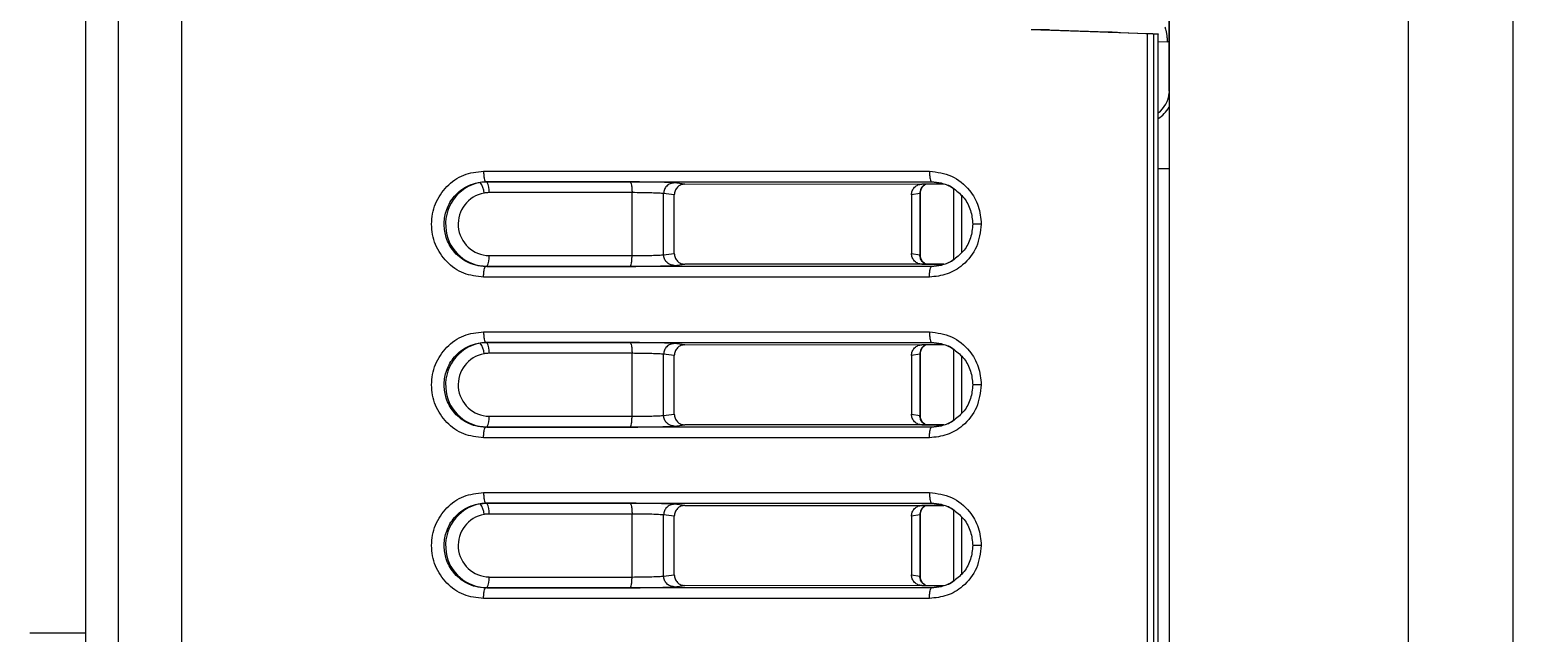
# Model space of a CAD drawing. Header units: millimetres. Extents: x 3916 to 10869, y 6515 to 11511.
# Drawn here: x 6059 to 6086.72, y 9532.35 to 9543.62 of the extents above; entities that cross this region are included whole.
import ezdxf

# ---------------------------------------------------------------- set-up
doc = ezdxf.new("R2010")
doc.units = ezdxf.units.MM
doc.header["$LTSCALE"] = 50

msp = doc.modelspace()

# ---------------------------------------------------------------- linework, layer by layer
at = {"color": 7, "linetype": 'Continuous', "lineweight": 25}
for p, q in [((6084.761, 9498.787), (6084.761, 9592.787)), ((6086.717, 9498.787), (6086.717, 9592.787)), ((6060.04, 9578.437), (6060.04, 9513.712)), ((6060.66, 9513.712), (6060.66, 9578.437)), ((6061.843, 9513.712), (6061.843, 9578.437)), ((6080.285, 9578.437), (6080.285, 9513.712)), ((6080.283, 9549.504), (6080.283, 9542.47)), ((6078.993, 9543.572), (6077.712, 9543.618)), ((6078.051, 9543.618), (6077.712, 9543.618)), ((6078.051, 9543.618), (6079.324, 9543.572)), ((6079.876, 9543.54), (6078.993, 9543.572)), ((6079.147, 9543.572), (6079.324, 9543.572)), ((6079.221, 9543.569), (6080.005, 9543.54)), ((6079.324, 9543.565), (6079.324, 9543.572)), ((6079.876, 9543.54), (6079.876, 9513.712)), ((6080.078, 9543.537), (6079.993, 9543.537)), ((6079.993, 9543.537), (6079.993, 9513.712)), ((6080.078, 9543.537), (6080.078, 9513.712)), ((6080.08, 9513.712), (6080.08, 9543.537)), ((6080.08, 9543.398), (6080.251, 9543.392)), ((6067.48, 9540.978), (6075.81, 9540.976)), ((6080.08, 9541.024), (6080.285, 9541.024)), ((6067.519, 9540.778), (6075.848, 9540.776)), ((6067.542, 9540.775), (6067.519, 9540.778)), ((6070.212, 9540.775), (6067.542, 9540.775)), ((6071.238, 9540.734), (6071.038, 9540.757)), ((6071.238, 9540.734), (6076.076, 9540.737)), ((6076.081, 9540.735), (6075.67, 9540.734)), ((6075.848, 9540.776), (6075.943, 9540.764)), ((6076.035, 9540.752), (6075.848, 9540.776)), ((6070.253, 9540.575), (6067.582, 9540.575)), ((6070.253, 9539.399), (6070.253, 9540.575)), ((6070.843, 9539.417), (6070.843, 9540.557)), ((6071.043, 9540.534), (6070.843, 9540.557)), ((6071.043, 9539.439), (6071.043, 9540.534)), ((6075.63, 9540.557), (6075.474, 9540.534)), ((6075.474, 9540.534), (6075.474, 9539.439)), ((6075.636, 9540.56), (6075.63, 9540.557)), ((6075.63, 9540.557), (6075.63, 9539.417)), ((6075.639, 9539.413), (6075.639, 9540.56)), ((6076.259, 9540.65), (6076.259, 9539.324)), ((6076.412, 9539.461), (6076.412, 9540.512)), ((6067.582, 9539.399), (6070.253, 9539.399)), ((6070.843, 9539.417), (6071.043, 9539.439)), ((6075.474, 9539.439), (6075.63, 9539.417)), ((6075.63, 9539.417), (6075.636, 9539.414)), ((6067.542, 9539.199), (6067.519, 9539.196)), ((6075.848, 9539.198), (6067.519, 9539.196)), ((6067.542, 9539.199), (6070.212, 9539.199)), ((6071.038, 9539.217), (6071.238, 9539.239)), ((6076.076, 9539.237), (6071.238, 9539.239)), ((6075.67, 9539.239), (6076.081, 9539.239)), ((6075.848, 9539.198), (6076.035, 9539.222)), ((6075.81, 9538.998), (6067.48, 9538.996)), ((6067.48, 9537.978), (6075.81, 9537.976)), ((6067.519, 9537.778), (6075.848, 9537.776)), ((6067.542, 9537.775), (6067.519, 9537.778)), ((6070.212, 9537.775), (6067.542, 9537.775)), ((6071.238, 9537.734), (6071.038, 9537.757)), ((6071.238, 9537.734), (6076.076, 9537.737)), ((6076.081, 9537.735), (6075.67, 9537.734)), ((6075.848, 9537.776), (6075.943, 9537.764)), ((6076.035, 9537.752), (6075.848, 9537.776)), ((6076.259, 9537.65), (6076.259, 9536.324)), ((6070.253, 9537.575), (6067.582, 9537.575)), ((6070.253, 9536.399), (6070.253, 9537.575)), ((6070.843, 9536.417), (6070.843, 9537.557)), ((6071.043, 9537.534), (6070.843, 9537.557)), ((6071.043, 9536.439), (6071.043, 9537.534)), ((6075.63, 9537.557), (6075.474, 9537.534)), ((6075.474, 9537.534), (6075.474, 9536.439)), ((6075.636, 9537.56), (6075.63, 9537.557)), ((6075.63, 9537.557), (6075.63, 9536.417)), ((6075.639, 9536.413), (6075.639, 9537.56)), ((6076.412, 9536.461), (6076.412, 9537.512)), ((6067.582, 9536.399), (6070.253, 9536.399)), ((6070.843, 9536.417), (6071.043, 9536.439)), ((6071.038, 9536.217), (6071.238, 9536.239)), ((6076.076, 9536.237), (6071.238, 9536.239)), ((6075.474, 9536.439), (6075.63, 9536.417)), ((6075.63, 9536.417), (6075.636, 9536.414)), ((6075.67, 9536.239), (6076.081, 9536.239)), ((6075.81, 9535.998), (6067.48, 9535.996)), ((6067.542, 9536.199), (6067.519, 9536.196)), ((6075.848, 9536.198), (6067.519, 9536.196)), ((6067.542, 9536.199), (6070.212, 9536.199)), ((6075.848, 9536.198), (6076.035, 9536.222)), ((6067.48, 9534.978), (6075.81, 9534.976)), ((6067.519, 9534.778), (6075.848, 9534.776)), ((6067.542, 9534.775), (6067.519, 9534.778)), ((6070.212, 9534.775), (6067.542, 9534.775)), ((6070.253, 9534.575), (6067.582, 9534.575)), ((6070.253, 9533.399), (6070.253, 9534.575)), ((6071.238, 9534.734), (6071.038, 9534.757)), ((6071.238, 9534.734), (6076.076, 9534.737)), ((6076.081, 9534.735), (6075.67, 9534.734)), ((6075.848, 9534.776), (6075.943, 9534.764)), ((6076.035, 9534.752), (6075.848, 9534.776)), ((6076.259, 9534.65), (6076.259, 9533.324)), ((6070.843, 9533.417), (6070.843, 9534.557)), ((6071.043, 9534.534), (6070.843, 9534.557)), ((6071.043, 9533.439), (6071.043, 9534.534)), ((6075.63, 9534.557), (6075.474, 9534.534)), ((6075.474, 9534.534), (6075.474, 9533.439)), ((6075.636, 9534.56), (6075.63, 9534.557)), ((6075.63, 9534.557), (6075.63, 9533.417)), ((6075.639, 9533.413), (6075.639, 9534.56)), ((6076.412, 9533.461), (6076.412, 9534.512)), ((6067.542, 9533.199), (6067.519, 9533.196)), ((6075.848, 9533.198), (6067.519, 9533.196)), ((6067.542, 9533.199), (6070.212, 9533.199)), ((6067.582, 9533.399), (6070.253, 9533.399)), ((6070.843, 9533.417), (6071.043, 9533.439)), ((6071.038, 9533.217), (6071.238, 9533.239)), ((6076.076, 9533.237), (6071.238, 9533.239)), ((6075.474, 9533.439), (6075.63, 9533.417)), ((6075.63, 9533.417), (6075.636, 9533.414)), ((6075.67, 9533.239), (6076.081, 9533.239)), ((6075.848, 9533.198), (6076.035, 9533.222)), ((6075.81, 9532.998), (6067.48, 9532.996)), ((6060.04, 9532.348), (6059, 9532.348))]:
    msp.add_line(p, q, dxfattribs=at)
for centre, radius, start, end in [((6079.783, 9542.468), 0.503, 306.3073, 356.7119), ((6079.767, 9542.461), 0.594, 301.9071, 330.766), ((6067.556, 9539.991), 0.786, 100.2937, 189.6618), ((6067.542, 9540.021), 0.754, 90.0012, 99.626), ((6067.165, 9540.56), 0.323, 1.2267, 39.1349), ((6067.296, 9540.621), 0.29, 350.8284, 32.071), ((6067.594, 9539.988), 0.589, 100.3401, 268.8727), ((6067.582, 9540.012), 0.563, 90.0012, 99.626), ((6067.548, 9539.975), 0.776, 188.5968, 269.4953), ((6067.296, 9539.353), 0.29, 327.929, 9.1716), ((6067.556, 9536.991), 0.786, 100.2937, 189.6618), ((6067.542, 9537.021), 0.754, 90.0012, 99.626), ((6067.165, 9537.56), 0.323, 1.2267, 39.1349), ((6067.296, 9537.621), 0.29, 350.8284, 32.071), ((6067.594, 9536.988), 0.589, 100.3401, 268.8727), ((6067.582, 9537.012), 0.563, 90.0012, 99.626), ((6067.548, 9536.975), 0.776, 188.5968, 269.4953), ((6067.296, 9536.353), 0.29, 327.929, 9.1716), ((6067.556, 9533.991), 0.786, 100.2937, 189.6618), ((6067.594, 9533.988), 0.589, 100.3401, 268.8727), ((6067.542, 9534.021), 0.754, 90.0012, 99.626), ((6067.165, 9534.56), 0.323, 1.2267, 39.1349), ((6067.582, 9534.012), 0.563, 90.0012, 99.626), ((6067.296, 9534.621), 0.29, 350.8284, 32.071), ((6067.548, 9533.975), 0.776, 188.5968, 269.4953), ((6067.296, 9533.353), 0.29, 327.929, 9.1716)]:
    msp.add_arc(centre, radius, start, end, dxfattribs=at)
for points, knots in [([(6079.221, 9543.569), (6079.209, 9543.569), (6079.185, 9543.57), (6079.159, 9543.571), (6079.143, 9543.572), (6079.146, 9543.572), (6079.147, 9543.572)], [0, 0, 0, 0, 0.248854, 0.500073, 0.74905, 1, 1, 1, 1]), ([(6079.993, 9543.537), (6079.99, 9543.537), (6079.984, 9543.537), (6079.964, 9543.538), (6079.942, 9543.538), (6079.922, 9543.539), (6079.899, 9543.54), (6079.884, 9543.54), (6079.876, 9543.54)], [0, 0, 0, 0, 0.199312, 0.431928, 0.561339, 0.699157, 0.845379, 1, 1, 1, 1]), ([(6080.005, 9543.54), (6080.012, 9543.54), (6080.027, 9543.54), (6080.045, 9543.539), (6080.06, 9543.538), (6080.073, 9543.538), (6080.082, 9543.537), (6080.079, 9543.537), (6080.078, 9543.537)], [0, 0, 0, 0, 0.153341, 0.298647, 0.435913, 0.565137, 0.798499, 1, 1, 1, 1]), ([(6080.204, 9543.67), (6080.208, 9543.663), (6080.217, 9543.647), (6080.229, 9543.603), (6080.24, 9543.545), (6080.248, 9543.472), (6080.25, 9543.421), (6080.251, 9543.392)], [0, 0, 0, 0, 0.147659, 0.340511, 0.568839, 0.755042, 1, 1, 1, 1]), ([(6080.283, 9543.394), (6080.281, 9543.394), (6080.27, 9543.392), (6080.259, 9543.392), (6080.251, 9543.392)], [0, 0, 0, 0, 0.211852, 1, 1, 1, 1]), ([(6067.48, 9538.996), (6067.353, 9539.011), (6067.099, 9539.041), (6066.775, 9539.27), (6066.559, 9539.598), (6066.484, 9539.987), (6066.559, 9540.376), (6066.775, 9540.704), (6067.099, 9540.933), (6067.353, 9540.963), (6067.48, 9540.978)], [0, 0, 0, 0, 0.125054, 0.250045, 0.375039, 0.500033, 0.625026, 0.750018, 0.875009, 1, 1, 1, 1]), ([(6075.81, 9540.976), (6075.952, 9540.957), (6076.236, 9540.92), (6076.554, 9540.655), (6076.744, 9540.329), (6076.767, 9540.101), (6076.778, 9539.987)], [0, 0, 0, 0, 0.2796323, 0.5592477, 0.7796225, 1, 1, 1, 1]), ([(6067.519, 9539.196), (6067.456, 9539.201), (6067.334, 9539.209), (6067.167, 9539.275), (6067.027, 9539.368), (6066.884, 9539.514), (6066.774, 9539.719), (6066.731, 9539.978), (6066.768, 9540.241), (6066.878, 9540.452), (6067.022, 9540.602), (6067.164, 9540.697), (6067.333, 9540.764), (6067.456, 9540.773), (6067.519, 9540.778)], [0, 0, 0, 0, 0.077175, 0.150034, 0.218572, 0.282785, 0.397749, 0.495555, 0.596373, 0.71381, 0.779074, 0.84853, 0.922174, 1, 1, 1, 1]), ([(6071.038, 9540.757), (6071.002, 9540.76), (6070.93, 9540.765), (6070.7, 9540.771), (6070.45, 9540.774), (6070.291, 9540.775), (6070.212, 9540.775)], [0, 0, 0, 0, 0.280479, 0.559642, 0.779739, 1, 1, 1, 1]), ([(6071.238, 9540.734), (6071.213, 9540.731), (6071.162, 9540.725), (6071.097, 9540.679), (6071.052, 9540.613), (6071.046, 9540.56), (6071.043, 9540.534)], [0, 0, 0, 0, 0.250995, 0.500158, 0.751744, 1, 1, 1, 1]), ([(6075.474, 9540.534), (6075.477, 9540.56), (6075.482, 9540.613), (6075.528, 9540.679), (6075.593, 9540.725), (6075.644, 9540.731), (6075.67, 9540.734)], [0, 0, 0, 0, 0.248257, 0.499844, 0.749006, 1, 1, 1, 1]), ([(6075.74, 9540.735), (6075.722, 9540.724), (6075.68, 9540.7), (6075.639, 9540.635), (6075.633, 9540.583), (6075.63, 9540.557)], [0, 0, 0, 0, 0.294762, 0.647381, 1, 1, 1, 1]), ([(6075.639, 9540.56), (6075.641, 9540.586), (6075.646, 9540.625), (6075.67, 9540.67), (6075.699, 9540.707), (6075.725, 9540.724), (6075.741, 9540.735)], [0, 0, 0, 0, 0.342501, 0.510416, 0.676895, 1, 1, 1, 1]), ([(6075.943, 9540.764), (6075.974, 9540.761), (6076.063, 9540.753), (6076.177, 9540.709), (6076.249, 9540.658), (6076.272, 9540.641)], [0, 0, 0, 0, 0.259772, 0.758569, 1, 1, 1, 1]), ([(6076.039, 9540.751), (6076.123, 9540.728), (6076.208, 9540.705), (6076.271, 9540.646), (6076.272, 9540.645)], [0, 0, 0, 0, 0.984525, 1, 1, 1, 1]), ([(6070.843, 9540.557), (6070.831, 9540.558), (6070.809, 9540.561), (6070.737, 9540.565), (6070.62, 9540.57), (6070.444, 9540.574), (6070.315, 9540.575), (6070.253, 9540.575)], [0, 0, 0, 0, 0.1525361, 0.2869848, 0.5007968, 0.7573235, 1, 1, 1, 1]), ([(6076.272, 9540.645), (6076.337, 9540.591), (6076.468, 9540.483), (6076.593, 9540.248), (6076.61, 9540.074), (6076.619, 9539.987)], [0, 0, 0, 0, 0.3288574, 0.6637902, 1, 1, 1, 1]), ([(6076.778, 9539.987), (6076.76, 9539.842), (6076.723, 9539.552), (6076.464, 9539.227), (6076.145, 9539.033), (6075.921, 9539.01), (6075.81, 9538.998)], [0, 0, 0, 0, 0.279628, 0.559243, 0.779619, 1, 1, 1, 1]), ([(6076.619, 9539.987), (6076.61, 9539.9), (6076.593, 9539.726), (6076.468, 9539.491), (6076.337, 9539.383), (6076.272, 9539.329)], [0, 0, 0, 0, 0.336213, 0.671145, 1, 1, 1, 1]), ([(6076.778, 9539.987), (6076.75, 9539.987), (6076.695, 9539.987), (6076.643, 9539.987), (6076.62, 9539.987), (6076.621, 9539.987), (6076.621, 9539.987)], [0, 0, 0, 0, 0.33718, 0.674398, 0.940134, 1, 1, 1, 1]), ([(6070.253, 9539.399), (6070.315, 9539.399), (6070.444, 9539.4), (6070.62, 9539.404), (6070.737, 9539.408), (6070.809, 9539.413), (6070.831, 9539.415), (6070.843, 9539.417)], [0, 0, 0, 0, 0.242656, 0.499203, 0.712981, 0.847438, 1, 1, 1, 1]), ([(6071.043, 9539.439), (6071.046, 9539.413), (6071.052, 9539.361), (6071.097, 9539.295), (6071.162, 9539.249), (6071.213, 9539.242), (6071.238, 9539.239)], [0, 0, 0, 0, 0.248257, 0.499844, 0.749006, 1, 1, 1, 1]), ([(6075.67, 9539.239), (6075.644, 9539.242), (6075.593, 9539.249), (6075.528, 9539.295), (6075.482, 9539.361), (6075.477, 9539.413), (6075.474, 9539.439)], [0, 0, 0, 0, 0.250995, 0.500158, 0.751744, 1, 1, 1, 1]), ([(6075.74, 9539.239), (6075.722, 9539.25), (6075.68, 9539.274), (6075.639, 9539.339), (6075.633, 9539.391), (6075.63, 9539.417)], [0, 0, 0, 0, 0.2947616, 0.6473808, 1, 1, 1, 1]), ([(6075.742, 9539.239), (6075.737, 9539.242), (6075.724, 9539.249), (6075.7, 9539.268), (6075.674, 9539.297), (6075.655, 9539.332), (6075.641, 9539.371), (6075.639, 9539.399), (6075.639, 9539.414)], [0, 0, 0, 0, 0.1027622, 0.2725034, 0.4453835, 0.6250095, 0.8107591, 1, 1, 1, 1]), ([(6076.272, 9539.333), (6076.249, 9539.316), (6076.177, 9539.265), (6076.032, 9539.212), (6075.911, 9539.203), (6075.848, 9539.198)], [0, 0, 0, 0, 0.190363, 0.583755, 1, 1, 1, 1]), ([(6076.272, 9539.329), (6076.271, 9539.328), (6076.208, 9539.269), (6076.123, 9539.246), (6076.039, 9539.223)], [0, 0, 0, 0, 0.015451, 1, 1, 1, 1]), ([(6070.212, 9539.199), (6070.314, 9539.199), (6070.517, 9539.2), (6070.778, 9539.205), (6070.96, 9539.211), (6071.012, 9539.215), (6071.038, 9539.217)], [0, 0, 0, 0, 0.280483, 0.559648, 0.779743, 1, 1, 1, 1]), ([(6067.48, 9535.996), (6067.353, 9536.011), (6067.099, 9536.041), (6066.775, 9536.27), (6066.559, 9536.598), (6066.484, 9536.987), (6066.559, 9537.376), (6066.775, 9537.704), (6067.099, 9537.933), (6067.353, 9537.963), (6067.48, 9537.978)], [0, 0, 0, 0, 0.125054, 0.250045, 0.375039, 0.500033, 0.625026, 0.750018, 0.875009, 1, 1, 1, 1]), ([(6075.81, 9537.976), (6075.952, 9537.957), (6076.236, 9537.92), (6076.554, 9537.655), (6076.744, 9537.329), (6076.767, 9537.101), (6076.778, 9536.987)], [0, 0, 0, 0, 0.279632, 0.559248, 0.779623, 1, 1, 1, 1]), ([(6067.519, 9536.196), (6067.456, 9536.201), (6067.334, 9536.209), (6067.167, 9536.275), (6067.027, 9536.368), (6066.884, 9536.514), (6066.774, 9536.719), (6066.731, 9536.978), (6066.768, 9537.241), (6066.878, 9537.452), (6067.022, 9537.602), (6067.164, 9537.697), (6067.333, 9537.764), (6067.456, 9537.773), (6067.519, 9537.778)], [0, 0, 0, 0, 0.077175, 0.150034, 0.218572, 0.282785, 0.397749, 0.495555, 0.596373, 0.71381, 0.779074, 0.84853, 0.922174, 1, 1, 1, 1]), ([(6071.038, 9537.757), (6071.002, 9537.76), (6070.93, 9537.765), (6070.7, 9537.771), (6070.45, 9537.774), (6070.291, 9537.775), (6070.212, 9537.775)], [0, 0, 0, 0, 0.280479, 0.559642, 0.779739, 1, 1, 1, 1]), ([(6071.238, 9537.734), (6071.213, 9537.731), (6071.162, 9537.725), (6071.097, 9537.679), (6071.052, 9537.613), (6071.046, 9537.56), (6071.043, 9537.534)], [0, 0, 0, 0, 0.250995, 0.500158, 0.751744, 1, 1, 1, 1]), ([(6075.474, 9537.534), (6075.477, 9537.56), (6075.482, 9537.613), (6075.528, 9537.679), (6075.593, 9537.725), (6075.644, 9537.731), (6075.67, 9537.734)], [0, 0, 0, 0, 0.248257, 0.499844, 0.749006, 1, 1, 1, 1]), ([(6075.74, 9537.735), (6075.722, 9537.724), (6075.68, 9537.7), (6075.639, 9537.635), (6075.633, 9537.583), (6075.63, 9537.557)], [0, 0, 0, 0, 0.2947616, 0.6473808, 1, 1, 1, 1]), ([(6075.639, 9537.56), (6075.641, 9537.586), (6075.646, 9537.625), (6075.67, 9537.67), (6075.699, 9537.707), (6075.725, 9537.724), (6075.741, 9537.735)], [0, 0, 0, 0, 0.342501, 0.510416, 0.676895, 1, 1, 1, 1]), ([(6075.943, 9537.764), (6075.974, 9537.761), (6076.063, 9537.753), (6076.177, 9537.709), (6076.249, 9537.658), (6076.272, 9537.641)], [0, 0, 0, 0, 0.259772, 0.758569, 1, 1, 1, 1]), ([(6076.039, 9537.751), (6076.123, 9537.728), (6076.208, 9537.705), (6076.271, 9537.646), (6076.272, 9537.645)], [0, 0, 0, 0, 0.984525, 1, 1, 1, 1]), ([(6076.272, 9537.645), (6076.337, 9537.591), (6076.468, 9537.483), (6076.593, 9537.248), (6076.61, 9537.074), (6076.619, 9536.987)], [0, 0, 0, 0, 0.328857, 0.66379, 1, 1, 1, 1]), ([(6070.843, 9537.557), (6070.831, 9537.558), (6070.809, 9537.561), (6070.737, 9537.565), (6070.62, 9537.57), (6070.444, 9537.574), (6070.315, 9537.575), (6070.253, 9537.575)], [0, 0, 0, 0, 0.1525361, 0.2869848, 0.5007968, 0.7573235, 1, 1, 1, 1]), ([(6076.778, 9536.987), (6076.76, 9536.842), (6076.723, 9536.552), (6076.464, 9536.227), (6076.145, 9536.033), (6075.921, 9536.01), (6075.81, 9535.998)], [0, 0, 0, 0, 0.279628, 0.559243, 0.779619, 1, 1, 1, 1]), ([(6076.619, 9536.987), (6076.61, 9536.9), (6076.593, 9536.726), (6076.468, 9536.491), (6076.337, 9536.383), (6076.272, 9536.329)], [0, 0, 0, 0, 0.3362132, 0.6711454, 1, 1, 1, 1]), ([(6076.778, 9536.987), (6076.75, 9536.987), (6076.695, 9536.987), (6076.643, 9536.987), (6076.62, 9536.987), (6076.621, 9536.987), (6076.621, 9536.987)], [0, 0, 0, 0, 0.33718, 0.674398, 0.940134, 1, 1, 1, 1]), ([(6070.253, 9536.399), (6070.315, 9536.399), (6070.444, 9536.4), (6070.62, 9536.404), (6070.737, 9536.408), (6070.809, 9536.413), (6070.831, 9536.415), (6070.843, 9536.417)], [0, 0, 0, 0, 0.242656, 0.499203, 0.712981, 0.847438, 1, 1, 1, 1]), ([(6071.043, 9536.439), (6071.046, 9536.413), (6071.052, 9536.361), (6071.097, 9536.295), (6071.162, 9536.249), (6071.213, 9536.242), (6071.238, 9536.239)], [0, 0, 0, 0, 0.248257, 0.499844, 0.749006, 1, 1, 1, 1]), ([(6075.67, 9536.239), (6075.644, 9536.242), (6075.593, 9536.249), (6075.528, 9536.295), (6075.482, 9536.361), (6075.477, 9536.413), (6075.474, 9536.439)], [0, 0, 0, 0, 0.250995, 0.500158, 0.751744, 1, 1, 1, 1]), ([(6075.74, 9536.239), (6075.722, 9536.25), (6075.68, 9536.274), (6075.639, 9536.339), (6075.633, 9536.391), (6075.63, 9536.417)], [0, 0, 0, 0, 0.294762, 0.647381, 1, 1, 1, 1]), ([(6075.742, 9536.239), (6075.737, 9536.242), (6075.724, 9536.249), (6075.7, 9536.268), (6075.674, 9536.297), (6075.655, 9536.332), (6075.641, 9536.371), (6075.639, 9536.399), (6075.639, 9536.414)], [0, 0, 0, 0, 0.102762, 0.272503, 0.445384, 0.62501, 0.810759, 1, 1, 1, 1]), ([(6076.272, 9536.333), (6076.249, 9536.316), (6076.177, 9536.265), (6076.032, 9536.212), (6075.911, 9536.203), (6075.848, 9536.198)], [0, 0, 0, 0, 0.190363, 0.583755, 1, 1, 1, 1]), ([(6076.272, 9536.329), (6076.271, 9536.328), (6076.208, 9536.269), (6076.123, 9536.246), (6076.039, 9536.223)], [0, 0, 0, 0, 0.015451, 1, 1, 1, 1]), ([(6070.212, 9536.199), (6070.314, 9536.199), (6070.517, 9536.2), (6070.778, 9536.205), (6070.96, 9536.211), (6071.012, 9536.215), (6071.038, 9536.217)], [0, 0, 0, 0, 0.280483, 0.559648, 0.779743, 1, 1, 1, 1]), ([(6067.48, 9532.996), (6067.353, 9533.011), (6067.099, 9533.041), (6066.775, 9533.27), (6066.559, 9533.598), (6066.484, 9533.987), (6066.559, 9534.376), (6066.775, 9534.704), (6067.099, 9534.933), (6067.353, 9534.963), (6067.48, 9534.978)], [0, 0, 0, 0, 0.125054, 0.250045, 0.375039, 0.500033, 0.625026, 0.750018, 0.875009, 1, 1, 1, 1]), ([(6075.81, 9534.976), (6075.952, 9534.957), (6076.236, 9534.92), (6076.554, 9534.655), (6076.744, 9534.329), (6076.767, 9534.101), (6076.778, 9533.987)], [0, 0, 0, 0, 0.2796327, 0.5592479, 0.7796227, 1, 1, 1, 1]), ([(6067.519, 9533.196), (6067.456, 9533.201), (6067.334, 9533.209), (6067.167, 9533.275), (6067.027, 9533.368), (6066.884, 9533.514), (6066.774, 9533.719), (6066.731, 9533.978), (6066.768, 9534.241), (6066.878, 9534.452), (6067.022, 9534.602), (6067.164, 9534.697), (6067.333, 9534.764), (6067.456, 9534.773), (6067.519, 9534.778)], [0, 0, 0, 0, 0.0771751, 0.1500339, 0.2185718, 0.2827847, 0.397749, 0.4955545, 0.5963726, 0.7138099, 0.7790744, 0.8485303, 0.9221736, 1, 1, 1, 1]), ([(6071.038, 9534.757), (6071.002, 9534.76), (6070.93, 9534.765), (6070.7, 9534.771), (6070.45, 9534.774), (6070.291, 9534.775), (6070.212, 9534.775)], [0, 0, 0, 0, 0.280479, 0.559642, 0.779739, 1, 1, 1, 1]), ([(6070.843, 9534.557), (6070.831, 9534.558), (6070.809, 9534.561), (6070.737, 9534.565), (6070.62, 9534.57), (6070.444, 9534.574), (6070.315, 9534.575), (6070.253, 9534.575)], [0, 0, 0, 0, 0.153117, 0.287763, 0.500818, 0.757068, 1, 1, 1, 1]), ([(6071.238, 9534.734), (6071.213, 9534.731), (6071.162, 9534.725), (6071.097, 9534.679), (6071.052, 9534.613), (6071.046, 9534.56), (6071.043, 9534.534)], [0, 0, 0, 0, 0.250995, 0.500158, 0.751744, 1, 1, 1, 1]), ([(6075.474, 9534.534), (6075.477, 9534.56), (6075.482, 9534.613), (6075.528, 9534.679), (6075.593, 9534.725), (6075.644, 9534.731), (6075.67, 9534.734)], [0, 0, 0, 0, 0.248257, 0.499844, 0.749006, 1, 1, 1, 1]), ([(6075.74, 9534.735), (6075.722, 9534.724), (6075.68, 9534.7), (6075.639, 9534.635), (6075.633, 9534.583), (6075.63, 9534.557)], [0, 0, 0, 0, 0.294762, 0.647381, 1, 1, 1, 1]), ([(6075.639, 9534.56), (6075.641, 9534.586), (6075.646, 9534.625), (6075.67, 9534.67), (6075.699, 9534.707), (6075.725, 9534.724), (6075.741, 9534.735)], [0, 0, 0, 0, 0.342501, 0.510416, 0.676895, 1, 1, 1, 1]), ([(6075.943, 9534.764), (6075.974, 9534.761), (6076.063, 9534.753), (6076.177, 9534.709), (6076.249, 9534.658), (6076.272, 9534.641)], [0, 0, 0, 0, 0.259769, 0.758559, 1, 1, 1, 1]), ([(6076.039, 9534.751), (6076.123, 9534.728), (6076.208, 9534.705), (6076.271, 9534.646), (6076.272, 9534.645)], [0, 0, 0, 0, 0.984493, 1, 1, 1, 1]), ([(6076.272, 9534.645), (6076.337, 9534.591), (6076.468, 9534.483), (6076.593, 9534.248), (6076.61, 9534.074), (6076.619, 9533.987)], [0, 0, 0, 0, 0.328848, 0.663785, 1, 1, 1, 1]), ([(6076.778, 9533.987), (6076.76, 9533.842), (6076.723, 9533.552), (6076.464, 9533.227), (6076.145, 9533.033), (6075.921, 9533.01), (6075.81, 9532.998)], [0, 0, 0, 0, 0.279628, 0.559243, 0.779619, 1, 1, 1, 1]), ([(6076.619, 9533.987), (6076.61, 9533.9), (6076.593, 9533.726), (6076.468, 9533.491), (6076.337, 9533.383), (6076.272, 9533.329)], [0, 0, 0, 0, 0.336213, 0.671145, 1, 1, 1, 1]), ([(6076.778, 9533.987), (6076.75, 9533.987), (6076.695, 9533.987), (6076.643, 9533.987), (6076.62, 9533.987), (6076.621, 9533.987), (6076.621, 9533.987)], [0, 0, 0, 0, 0.33718, 0.674398, 0.940134, 1, 1, 1, 1]), ([(6070.212, 9533.199), (6070.314, 9533.199), (6070.517, 9533.2), (6070.778, 9533.205), (6070.96, 9533.211), (6071.012, 9533.215), (6071.038, 9533.217)], [0, 0, 0, 0, 0.280483, 0.559648, 0.779743, 1, 1, 1, 1]), ([(6070.253, 9533.399), (6070.315, 9533.399), (6070.444, 9533.4), (6070.62, 9533.404), (6070.737, 9533.408), (6070.809, 9533.413), (6070.831, 9533.415), (6070.843, 9533.417)], [0, 0, 0, 0, 0.242913, 0.499187, 0.712206, 0.846859, 1, 1, 1, 1]), ([(6071.043, 9533.439), (6071.046, 9533.413), (6071.052, 9533.361), (6071.097, 9533.295), (6071.162, 9533.249), (6071.213, 9533.242), (6071.238, 9533.239)], [0, 0, 0, 0, 0.2482572, 0.4998443, 0.749006, 1, 1, 1, 1]), ([(6075.67, 9533.239), (6075.644, 9533.242), (6075.593, 9533.249), (6075.528, 9533.295), (6075.482, 9533.361), (6075.477, 9533.413), (6075.474, 9533.439)], [0, 0, 0, 0, 0.250995, 0.500158, 0.751744, 1, 1, 1, 1]), ([(6075.74, 9533.239), (6075.722, 9533.25), (6075.68, 9533.274), (6075.639, 9533.339), (6075.633, 9533.391), (6075.63, 9533.417)], [0, 0, 0, 0, 0.294762, 0.647381, 1, 1, 1, 1]), ([(6075.742, 9533.239), (6075.737, 9533.242), (6075.724, 9533.249), (6075.7, 9533.268), (6075.674, 9533.297), (6075.655, 9533.332), (6075.641, 9533.371), (6075.639, 9533.399), (6075.639, 9533.414)], [0, 0, 0, 0, 0.102762, 0.272503, 0.445384, 0.62501, 0.810759, 1, 1, 1, 1]), ([(6076.272, 9533.333), (6076.249, 9533.316), (6076.177, 9533.265), (6076.032, 9533.212), (6075.911, 9533.203), (6075.848, 9533.198)], [0, 0, 0, 0, 0.190363, 0.583755, 1, 1, 1, 1]), ([(6076.272, 9533.329), (6076.271, 9533.328), (6076.208, 9533.269), (6076.123, 9533.246), (6076.039, 9533.223)], [0, 0, 0, 0, 0.015451, 1, 1, 1, 1])]:
    msp.add_open_spline(points, degree=3, knots=knots, dxfattribs=at)
for points in [[(6067.48, 9540.978), (6067.48, 9540.952), (6067.482, 9540.9), (6067.491, 9540.835), (6067.503, 9540.788), (6067.514, 9540.781), (6067.519, 9540.778)], [(6075.81, 9540.976), (6075.81, 9540.95), (6075.811, 9540.898), (6075.82, 9540.833), (6075.833, 9540.786), (6075.843, 9540.779), (6075.848, 9540.776)], [(6070.212, 9540.775), (6070.217, 9540.771), (6070.228, 9540.764), (6070.242, 9540.718), (6070.251, 9540.652), (6070.252, 9540.601), (6070.253, 9540.575)], [(6071.038, 9540.757), (6071.013, 9540.754), (6070.962, 9540.748), (6070.897, 9540.702), (6070.852, 9540.636), (6070.846, 9540.583), (6070.843, 9540.557)], [(6070.212, 9539.199), (6070.217, 9539.203), (6070.228, 9539.21), (6070.242, 9539.256), (6070.251, 9539.322), (6070.252, 9539.373), (6070.253, 9539.399)], [(6071.038, 9539.217), (6071.013, 9539.22), (6070.962, 9539.226), (6070.897, 9539.272), (6070.852, 9539.338), (6070.846, 9539.391), (6070.843, 9539.417)], [(6067.48, 9538.996), (6067.48, 9539.022), (6067.482, 9539.074), (6067.491, 9539.139), (6067.503, 9539.185), (6067.514, 9539.193), (6067.519, 9539.196)], [(6075.81, 9538.998), (6075.81, 9539.024), (6075.811, 9539.076), (6075.82, 9539.141), (6075.833, 9539.187), (6075.843, 9539.195), (6075.848, 9539.198)], [(6067.48, 9537.978), (6067.48, 9537.952), (6067.482, 9537.9), (6067.491, 9537.835), (6067.503, 9537.788), (6067.514, 9537.781), (6067.519, 9537.778)], [(6075.81, 9537.976), (6075.81, 9537.95), (6075.811, 9537.898), (6075.82, 9537.833), (6075.833, 9537.786), (6075.843, 9537.779), (6075.848, 9537.776)], [(6070.212, 9537.775), (6070.217, 9537.771), (6070.228, 9537.764), (6070.242, 9537.718), (6070.251, 9537.652), (6070.252, 9537.601), (6070.253, 9537.575)], [(6071.038, 9537.757), (6071.013, 9537.754), (6070.962, 9537.748), (6070.897, 9537.702), (6070.852, 9537.636), (6070.846, 9537.583), (6070.843, 9537.557)], [(6070.212, 9536.199), (6070.217, 9536.203), (6070.228, 9536.21), (6070.242, 9536.256), (6070.251, 9536.322), (6070.252, 9536.373), (6070.253, 9536.399)], [(6071.038, 9536.217), (6071.013, 9536.22), (6070.962, 9536.226), (6070.897, 9536.272), (6070.852, 9536.338), (6070.846, 9536.391), (6070.843, 9536.417)], [(6067.48, 9535.996), (6067.48, 9536.022), (6067.482, 9536.074), (6067.491, 9536.139), (6067.503, 9536.185), (6067.514, 9536.193), (6067.519, 9536.196)], [(6075.81, 9535.998), (6075.81, 9536.024), (6075.811, 9536.076), (6075.82, 9536.141), (6075.833, 9536.187), (6075.843, 9536.195), (6075.848, 9536.198)], [(6067.48, 9534.978), (6067.48, 9534.952), (6067.482, 9534.9), (6067.491, 9534.835), (6067.503, 9534.788), (6067.514, 9534.781), (6067.519, 9534.778)], [(6075.81, 9534.976), (6075.81, 9534.95), (6075.811, 9534.898), (6075.82, 9534.833), (6075.833, 9534.786), (6075.843, 9534.779), (6075.848, 9534.776)], [(6070.212, 9534.775), (6070.217, 9534.771), (6070.228, 9534.764), (6070.242, 9534.718), (6070.251, 9534.652), (6070.252, 9534.601), (6070.253, 9534.575)], [(6071.038, 9534.757), (6071.013, 9534.754), (6070.962, 9534.748), (6070.897, 9534.702), (6070.852, 9534.636), (6070.846, 9534.583), (6070.843, 9534.557)], [(6067.48, 9532.996), (6067.48, 9533.022), (6067.482, 9533.074), (6067.491, 9533.139), (6067.503, 9533.185), (6067.514, 9533.193), (6067.519, 9533.196)], [(6070.212, 9533.199), (6070.217, 9533.203), (6070.228, 9533.21), (6070.242, 9533.256), (6070.251, 9533.322), (6070.252, 9533.373), (6070.253, 9533.399)], [(6071.038, 9533.217), (6071.013, 9533.22), (6070.962, 9533.226), (6070.897, 9533.272), (6070.852, 9533.338), (6070.846, 9533.391), (6070.843, 9533.417)], [(6075.81, 9532.998), (6075.81, 9533.024), (6075.811, 9533.076), (6075.82, 9533.141), (6075.833, 9533.187), (6075.843, 9533.195), (6075.848, 9533.198)]]:
    msp.add_open_spline(points, degree=3, dxfattribs=at)

doc.saveas('drawing.dxf')
